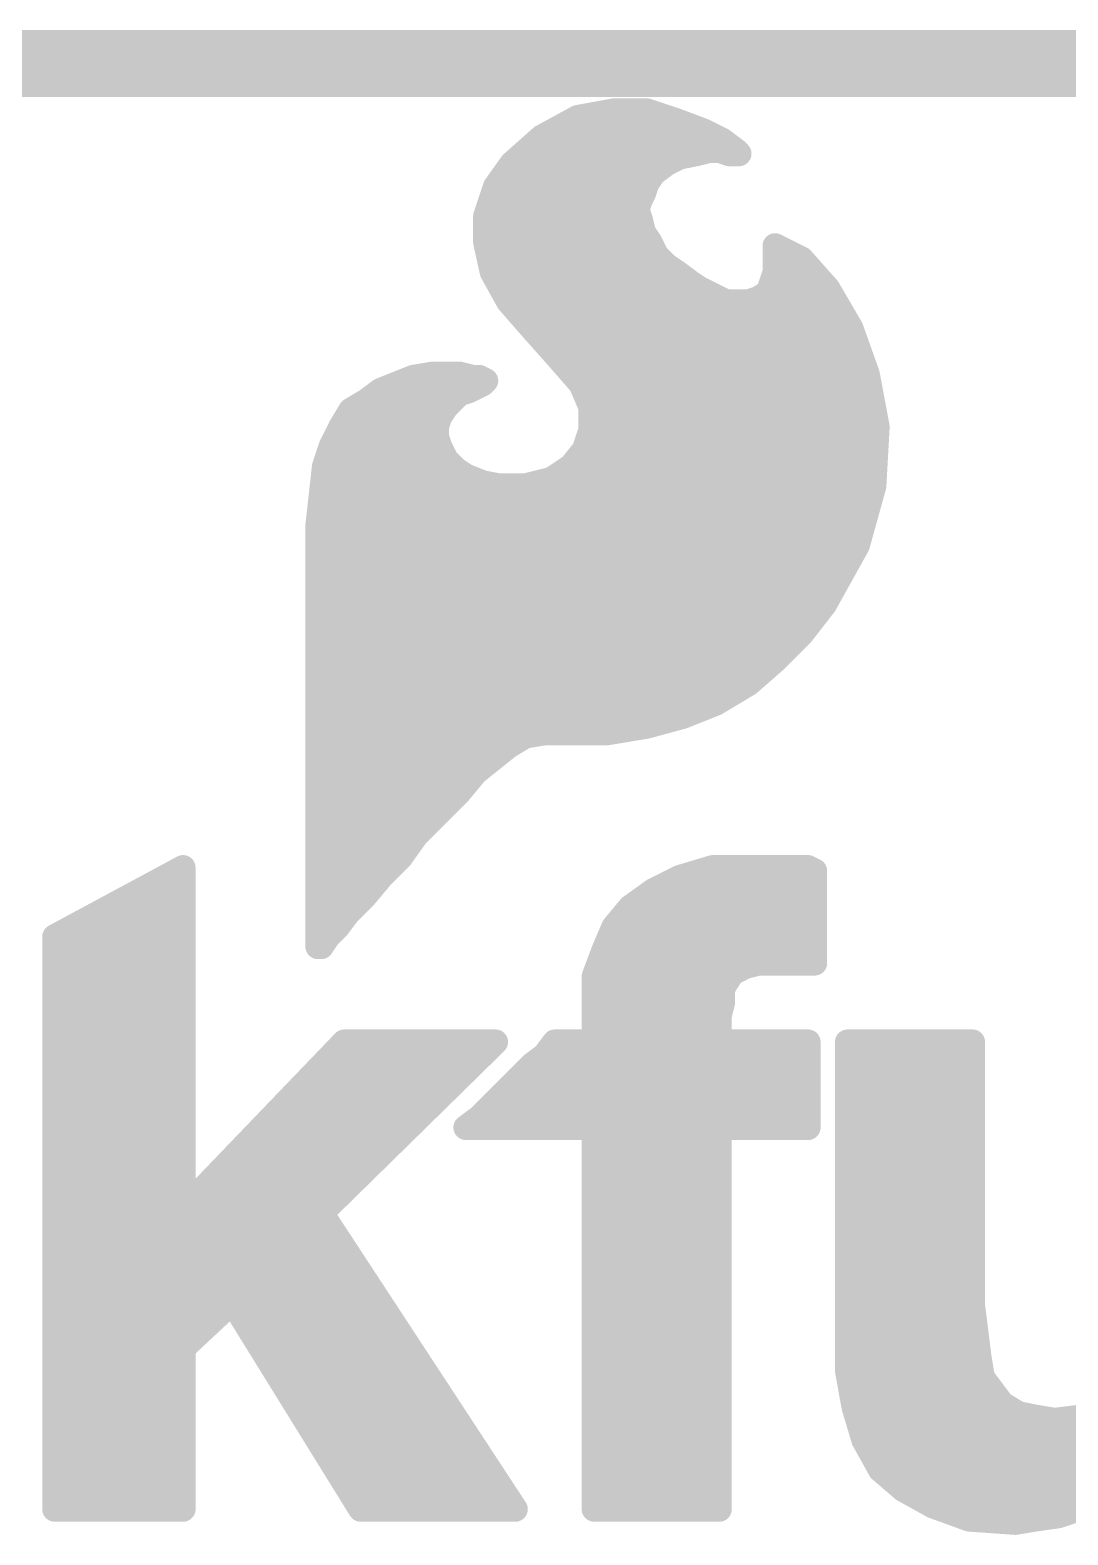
# Model space of a CAD drawing. Extents: x -39 to 68, y -22 to 43.
# Drawn here: x 13.808 to 16.963, y 38.708 to 43.282 of the extents above; entities that cross this region are included whole.
import ezdxf

# ---------------------------------------------------------------- set-up
doc = ezdxf.new("R2010")
doc.units = 0
doc.layers.add('20', color=53, linetype='CONTINUOUS')
doc.layers.add('21', color=41, linetype='CONTINUOUS')

msp = doc.modelspace()

# ---------------------------------------------------------------- linework, layer by layer
at = {"layer": '20', "const_width": 0.2032}
msp.add_lwpolyline([(0, 43.18), (27.94, 43.18)], dxfattribs=at)
at = {"layer": '21', "const_width": 0.0762}
for points in [[(15.4732, 43.016), (15.3632, 42.956)], [(15.5832, 43.036), (15.4732, 43.016)], [(15.6832, 43.036), (15.5832, 43.036)], [(15.7732, 43.006), (15.6832, 43.036)], [(15.8532, 42.976), (15.7732, 43.006)], [(15.3632, 42.956), (15.2732, 42.876)], [(15.4013, 42.9768), (15.8511, 42.9768)], [(15.9132, 42.946), (15.8532, 42.976)], [(15.8332, 42.906), (15.8732, 42.916)], [(15.8732, 42.916), (15.9032, 42.916)], [(15.9032, 42.916), (15.9332, 42.906)], [(15.9532, 42.916), (15.9132, 42.946)], [(15.9632, 42.906), (15.9532, 42.916)], [(15.2732, 42.876), (15.2232, 42.806)], [(15.3009, 42.9006), (15.8062, 42.9006)], [(15.7032, 42.846), (15.7432, 42.876)], [(15.7432, 42.876), (15.7832, 42.896)], [(15.7832, 42.896), (15.8332, 42.906)], [(15.9332, 42.906), (15.9632, 42.906)], [(15.2363, 42.8244), (15.6888, 42.8244)], [(15.6832, 42.816), (15.7032, 42.846)], [(15.2232, 42.806), (15.1932, 42.716)], [(15.6632, 42.766), (15.6732, 42.786)], [(15.6732, 42.786), (15.6832, 42.816)], [(15.2039, 42.7482), (15.6573, 42.7482)], [(15.6532, 42.736), (15.6632, 42.766)], [(15.6632, 42.706), (15.6532, 42.736)], [(15.1932, 42.716), (15.1932, 42.636)], [(15.6732, 42.666), (15.6632, 42.706)], [(15.1932, 42.672), (15.6717, 42.672)], [(15.1932, 42.636), (15.2132, 42.546)], [(15.6932, 42.636), (15.6732, 42.666)], [(15.7132, 42.596), (15.6932, 42.636)], [(15.2021, 42.5958), (15.7134, 42.5958)], [(15.7432, 42.566), (15.7132, 42.596)], [(16.0732, 42.626), (16.0732, 42.546)], [(16.1532, 42.586), (16.0732, 42.626)], [(16.0732, 42.5958), (16.1336, 42.5958)], [(15.2132, 42.546), (15.2632, 42.456)], [(15.7732, 42.546), (15.7432, 42.566)], [(15.8132, 42.516), (15.7732, 42.546)], [(16.0732, 42.546), (16.0632, 42.516)], [(16.2332, 42.496), (16.1532, 42.586)], [(15.2279, 42.5196), (15.8084, 42.5196)], [(15.8432, 42.496), (15.8132, 42.516)], [(16.0632, 42.516), (16.0532, 42.486)], [(16.0644, 42.5196), (16.2122, 42.5196)], [(15.2632, 42.456), (15.3332, 42.376)], [(15.8832, 42.476), (15.8432, 42.496)], [(15.9232, 42.456), (15.8832, 42.476)], [(15.9932, 42.456), (15.9232, 42.456)], [(16.0232, 42.466), (15.9932, 42.456)], [(16.0532, 42.486), (16.0232, 42.466)], [(16.3032, 42.376), (16.2332, 42.496)], [(15.2742, 42.4434), (16.2639, 42.4434)], [(15.3332, 42.376), (15.4132, 42.286)], [(15.341, 42.3672), (16.3063, 42.3672)], [(16.3532, 42.236), (16.3032, 42.376)], [(15.4088, 42.291), (16.3336, 42.291)], [(15.4132, 42.286), (15.4832, 42.206)], [(14.9732, 42.226), (14.9232, 42.206)], [(15.0332, 42.236), (14.9732, 42.226)], [(15.1132, 42.236), (15.0332, 42.236)], [(15.1532, 42.226), (15.1132, 42.236)], [(15.1732, 42.226), (15.1532, 42.226)], [(15.1932, 42.216), (15.1732, 42.226)], [(16.3832, 42.076), (16.3532, 42.236)], [(14.8732, 42.186), (14.8332, 42.156)], [(14.9232, 42.206), (14.8732, 42.186)], [(14.9452, 42.2148), (15.192, 42.2148)], [(15.1132, 42.176), (15.1432, 42.186)], [(15.1432, 42.186), (15.1632, 42.196)], [(15.1632, 42.196), (15.1832, 42.206)], [(15.1832, 42.206), (15.1932, 42.216)], [(15.4755, 42.2148), (16.3572, 42.2148)], [(15.4832, 42.206), (15.5132, 42.136)], [(14.8332, 42.156), (14.7832, 42.126)], [(14.8042, 42.1386), (15.0758, 42.1386)], [(15.0532, 42.106), (15.0732, 42.136)], [(15.0732, 42.136), (15.0932, 42.156)], [(15.0932, 42.156), (15.1132, 42.176)], [(15.5121, 42.1386), (16.3715, 42.1386)], [(15.5132, 42.136), (15.5132, 42.066)], [(14.7832, 42.126), (14.7532, 42.076)], [(15.0432, 42.076), (15.0532, 42.106)], [(14.7532, 42.076), (14.7232, 42.016)], [(14.7464, 42.0624), (15.0432, 42.0624)], [(15.0432, 42.046), (15.0432, 42.076)], [(15.0532, 42.016), (15.0432, 42.046)], [(15.5132, 42.066), (15.4932, 42.006)], [(15.512, 42.0624), (16.3824, 42.0624)], [(16.3732, 41.896), (16.3832, 42.076)], [(14.7232, 42.016), (14.7032, 41.956)], [(15.0732, 41.976), (15.0532, 42.016)], [(15.4932, 42.006), (15.4532, 41.956)], [(14.7032, 41.956), (14.6932, 41.866)], [(14.7133, 41.9862), (15.0681, 41.9862)], [(15.1032, 41.946), (15.0732, 41.976)], [(15.4532, 41.956), (15.3932, 41.916)], [(15.4774, 41.9862), (16.3782, 41.9862)], [(14.6981, 41.91), (15.1732, 41.91)], [(15.1332, 41.926), (15.1032, 41.946)], [(15.1832, 41.906), (15.1332, 41.926)], [(15.2332, 41.896), (15.1832, 41.906)], [(15.3932, 41.916), (15.3132, 41.896)], [(15.3692, 41.91), (16.374, 41.91)], [(14.6932, 41.866), (14.6832, 41.776)], [(15.3132, 41.896), (15.2332, 41.896)], [(16.3232, 41.716), (16.3732, 41.896)], [(14.6896, 41.8338), (16.3559, 41.8338)], [(14.6832, 41.776), (14.6832, 40.496)], [(14.6832, 41.7576), (16.3348, 41.7576)], [(14.6832, 41.6814), (16.304, 41.6814)], [(16.2232, 41.536), (16.3232, 41.716)], [(14.6832, 41.6052), (16.2616, 41.6052)], [(14.6832, 41.529), (16.2178, 41.529)], [(16.1532, 41.446), (16.2232, 41.536)], [(14.6832, 41.4528), (16.1585, 41.4528)], [(16.0732, 41.366), (16.1532, 41.446)], [(14.6832, 41.3766), (16.0838, 41.3766)], [(15.9932, 41.296), (16.0732, 41.366)], [(14.6832, 41.3004), (15.9982, 41.3004)], [(15.8932, 41.236), (15.9932, 41.296)], [(14.6832, 41.2242), (15.8637, 41.2242)], [(15.7932, 41.196), (15.8932, 41.236)], [(15.6832, 41.166), (15.7932, 41.196)], [(14.6832, 41.148), (15.5752, 41.148)], [(15.2632, 41.106), (15.3132, 41.136)], [(15.3132, 41.136), (15.3732, 41.146)], [(15.3732, 41.146), (15.5632, 41.146)], [(15.5632, 41.146), (15.6832, 41.166)], [(15.2132, 41.066), (15.2632, 41.106)], [(14.6832, 41.0718), (15.2205, 41.0718)], [(15.1632, 41.026), (15.2132, 41.066)], [(14.6832, 40.9956), (15.1379, 40.9956)], [(15.1132, 40.966), (15.1632, 41.026)], [(15.0532, 40.906), (15.1132, 40.966)], [(14.6832, 40.9194), (15.0666, 40.9194)], [(14.9832, 40.836), (15.0532, 40.906)], [(14.6832, 40.8432), (14.9904, 40.8432)], [(14.9332, 40.766), (14.9832, 40.836)], [(14.6832, 40.767), (14.9339, 40.767)], [(14.8732, 40.706), (14.9332, 40.766)], [(13.8832, 40.526), (14.2732, 40.736)], [(14.2732, 40.736), (14.2732, 39.696)], [(15.7832, 40.706), (15.8832, 40.736)], [(15.8832, 40.736), (16.1732, 40.736)], [(16.1732, 40.736), (16.1932, 40.726)], [(16.1932, 40.726), (16.1932, 40.446)], [(14.1893, 40.6908), (14.2732, 40.6908)], [(14.6832, 40.6908), (14.8605, 40.6908)], [(14.8232, 40.646), (14.8732, 40.706)], [(15.7032, 40.666), (15.7832, 40.706)], [(15.7528, 40.6908), (16.1932, 40.6908)], [(14.7732, 40.596), (14.8232, 40.646)], [(15.6332, 40.616), (15.7032, 40.666)], [(14.0477, 40.6146), (14.2732, 40.6146)], [(14.6832, 40.6146), (14.7918, 40.6146)], [(14.7432, 40.556), (14.7732, 40.596)], [(15.5832, 40.556), (15.6332, 40.616)], [(15.632, 40.6146), (16.1932, 40.6146)], [(13.9062, 40.5384), (14.2732, 40.5384)], [(14.6832, 40.5384), (14.7256, 40.5384)], [(14.7132, 40.526), (14.7432, 40.556)], [(15.5532, 40.486), (15.5832, 40.556)], [(15.5757, 40.5384), (16.1932, 40.5384)], [(13.8832, 38.786), (13.8832, 40.526)], [(14.6832, 40.496), (14.6932, 40.496)], [(14.6932, 40.496), (14.7132, 40.526)], [(15.5232, 40.406), (15.5532, 40.486)], [(13.8832, 40.4622), (14.2732, 40.4622)], [(15.5443, 40.4622), (16.1932, 40.4622)], [(16.0232, 40.446), (15.9832, 40.436)], [(16.1932, 40.446), (16.0232, 40.446)], [(15.5232, 40.206), (15.5232, 40.406)], [(15.9432, 40.416), (15.9232, 40.386)], [(15.9632, 40.426), (15.9432, 40.416)], [(15.9832, 40.436), (15.9632, 40.426)], [(13.8832, 40.386), (14.2732, 40.386)], [(15.5232, 40.386), (15.9232, 40.386)], [(15.9232, 40.386), (15.9132, 40.366)], [(15.9132, 40.366), (15.9132, 40.326)], [(13.8832, 40.3098), (14.2732, 40.3098)], [(15.5232, 40.3098), (15.9092, 40.3098)], [(15.9132, 40.326), (15.9032, 40.286)], [(15.9032, 40.286), (15.9032, 40.206)], [(13.8832, 40.2336), (14.2732, 40.2336)], [(15.5232, 40.2336), (15.9032, 40.2336)], [(14.2732, 39.696), (14.7632, 40.206)], [(15.2232, 40.206), (14.6932, 39.686)], [(14.7632, 40.206), (15.2232, 40.206)], [(15.3332, 40.136), (15.3732, 40.166)], [(15.3732, 40.166), (15.4032, 40.206)], [(15.4032, 40.206), (15.5232, 40.206)], [(15.9032, 40.206), (16.1732, 40.206)], [(16.1732, 40.206), (16.1732, 39.946)], [(16.2932, 39.206), (16.2932, 40.206)], [(16.2932, 40.206), (16.6732, 40.206)], [(16.6732, 40.206), (16.6732, 39.406)], [(13.8832, 40.1574), (14.2732, 40.1574)], [(14.7165, 40.1574), (15.1737, 40.1574)], [(15.3032, 40.106), (15.3332, 40.136)], [(15.3617, 40.1574), (16.1732, 40.1574)], [(16.2932, 40.1574), (16.6732, 40.1574)], [(13.8832, 40.0812), (14.2732, 40.0812)], [(14.6433, 40.0812), (15.096, 40.0812)], [(15.2332, 40.036), (15.2732, 40.076)], [(15.2732, 40.076), (15.3032, 40.106)], [(15.2784, 40.0812), (16.1732, 40.0812)], [(16.2932, 40.0812), (16.6732, 40.0812)], [(15.2032, 40.006), (15.2332, 40.036)], [(13.8832, 40.005), (14.2732, 40.005)], [(14.5701, 40.005), (15.0183, 40.005)], [(15.1732, 39.976), (15.2032, 40.006)], [(15.2022, 40.005), (16.1732, 40.005)], [(16.2932, 40.005), (16.6732, 40.005)], [(15.1332, 39.946), (15.1732, 39.976)], [(15.5232, 39.946), (15.1332, 39.946)], [(15.5232, 39.796), (15.5232, 39.946)], [(16.1732, 39.946), (15.9032, 39.946)], [(15.9032, 39.946), (15.9032, 38.786)], [(13.8832, 39.9288), (14.2732, 39.9288)], [(14.4969, 39.9288), (14.9407, 39.9288)], [(15.5232, 39.9288), (15.9032, 39.9288)], [(16.2932, 39.9288), (16.6732, 39.9288)], [(13.8832, 39.8526), (14.2732, 39.8526)], [(14.4237, 39.8526), (14.863, 39.8526)], [(15.5232, 39.8526), (15.9032, 39.8526)], [(16.2932, 39.8526), (16.6732, 39.8526)], [(13.8832, 39.7764), (14.2732, 39.7764)], [(14.3504, 39.7764), (14.7853, 39.7764)], [(15.5232, 38.786), (15.5232, 39.796)], [(15.5232, 39.7764), (15.9032, 39.7764)], [(16.2932, 39.7764), (16.6732, 39.7764)], [(13.8832, 39.7002), (14.2732, 39.7002)], [(14.2772, 39.7002), (14.7077, 39.7002)], [(14.6932, 39.686), (15.2832, 38.786)], [(15.5232, 39.7002), (15.9032, 39.7002)], [(16.2932, 39.7002), (16.6732, 39.7002)], [(13.8832, 39.624), (14.7338, 39.624)], [(15.5232, 39.624), (15.9032, 39.624)], [(16.2932, 39.624), (16.6732, 39.624)], [(13.8832, 39.5478), (14.7838, 39.5478)], [(15.5232, 39.5478), (15.9032, 39.5478)], [(16.2932, 39.5478), (16.6732, 39.5478)], [(13.8832, 39.4716), (14.8338, 39.4716)], [(15.5232, 39.4716), (15.9032, 39.4716)], [(16.2932, 39.4716), (16.6732, 39.4716)], [(13.8832, 39.3954), (14.4011, 39.3954)], [(14.4232, 39.416), (14.2732, 39.276)], [(14.8132, 38.786), (14.4232, 39.416)], [(14.436, 39.3954), (14.8837, 39.3954)], [(15.5232, 39.3954), (15.9032, 39.3954)], [(16.2932, 39.3954), (16.6745, 39.3954)], [(16.6732, 39.406), (16.6832, 39.326)], [(13.8832, 39.3192), (14.3195, 39.3192)], [(14.4831, 39.3192), (14.9337, 39.3192)], [(15.5232, 39.3192), (15.9032, 39.3192)], [(16.2932, 39.3192), (16.684, 39.3192)], [(16.6832, 39.326), (16.6932, 39.246)], [(14.2732, 39.276), (14.2732, 38.786)], [(13.8832, 39.243), (14.2732, 39.243)], [(14.5303, 39.243), (14.9836, 39.243)], [(15.5232, 39.243), (15.9032, 39.243)], [(16.2932, 39.243), (16.6937, 39.243)], [(16.3132, 39.096), (16.2932, 39.206)], [(16.6932, 39.246), (16.7032, 39.186)], [(13.8832, 39.1668), (14.2732, 39.1668)], [(14.5775, 39.1668), (15.0336, 39.1668)], [(15.5232, 39.1668), (15.9032, 39.1668)], [(16.3003, 39.1668), (16.7176, 39.1668)], [(16.7032, 39.186), (16.7332, 39.146)], [(16.7332, 39.146), (16.7632, 39.106)], [(13.8832, 39.0906), (14.2732, 39.0906)], [(14.6246, 39.0906), (15.0835, 39.0906)], [(15.5232, 39.0906), (15.9032, 39.0906)], [(16.3432, 38.996), (16.3132, 39.096)], [(16.3148, 39.0906), (16.7889, 39.0906)], [(16.7632, 39.106), (16.8132, 39.076)], [(16.8132, 39.076), (16.8632, 39.066)], [(16.8632, 39.066), (16.9232, 39.056)], [(16.9232, 39.056), (17.0032, 39.066)], [(13.8832, 39.0144), (14.2732, 39.0144)], [(14.6718, 39.0144), (15.1335, 39.0144)], [(15.5232, 39.0144), (15.9032, 39.0144)], [(16.3377, 39.0144), (17.6132, 39.0144)], [(16.3932, 38.906), (16.3432, 38.996)], [(13.8832, 38.9382), (14.2732, 38.9382)], [(14.719, 38.9382), (15.1834, 38.9382)], [(15.5232, 38.9382), (15.9032, 38.9382)], [(16.3753, 38.9382), (17.2013, 38.9382)], [(16.4632, 38.846), (16.3932, 38.906)], [(13.8832, 38.862), (14.2732, 38.862)], [(14.7662, 38.862), (15.2334, 38.862)], [(15.5232, 38.862), (15.9032, 38.862)], [(16.4445, 38.862), (17.1357, 38.862)], [(16.5532, 38.796), (16.4632, 38.846)], [(16.6632, 38.756), (16.5532, 38.796)], [(17.0432, 38.806), (16.9932, 38.786)], [(14.2732, 38.786), (13.8832, 38.786)], [(15.2832, 38.786), (14.8132, 38.786)], [(15.9032, 38.786), (15.5232, 38.786)], [(16.5813, 38.7858), (16.9926, 38.7858)], [(16.8032, 38.746), (16.6632, 38.756)], [(16.8632, 38.756), (16.8032, 38.746)], [(16.9332, 38.766), (16.8632, 38.756)], [(16.9932, 38.786), (16.9332, 38.766)]]:
    msp.add_lwpolyline(points, dxfattribs=at)
at = {"layer": '21', "const_width": 0.0381}
for points in [[(15.4698, 43.0347, 1), (15.4766, 42.9973)], [(15.4823, 42.9993, 1), (15.4641, 43.0327)], [(15.5832, 43.0551, 1), (15.5832, 43.017)], [(15.5866, 43.0173, 1), (15.5798, 43.0547)], [(15.6892, 43.0541, 1), (15.6772, 43.0179)], [(15.6832, 43.017, 1), (15.6832, 43.0551)], [(15.7799, 43.0238, 1), (15.7665, 42.9882)], [(15.7672, 42.9879, 1), (15.7792, 43.0241)], [(15.3759, 42.9418, 1), (15.3505, 42.9702)], [(15.4013, 42.9959, 1), (15.4013, 42.9578)], [(15.8617, 42.993, 1), (15.8447, 42.959)], [(15.8465, 42.9582, 1), (15.8599, 42.9938)], [(15.8511, 42.9578, 1), (15.8511, 42.9959)], [(15.3541, 42.9727, 1), (15.3723, 42.9393)], [(15.8732, 42.9351, 1), (15.8732, 42.897)], [(15.8778, 42.8975, 1), (15.8686, 42.9345)], [(15.9092, 42.9341, 1), (15.8972, 42.8979)], [(15.9246, 42.9612, 1), (15.9018, 42.9308)], [(15.9032, 42.897, 1), (15.9032, 42.9351)], [(15.9047, 42.929, 1), (15.9217, 42.963)], [(15.9667, 42.9295, 1), (15.9397, 42.9025)], [(15.9418, 42.9008, 1), (15.9646, 42.9312)], [(15.2605, 42.8902, 1), (15.2859, 42.8618)], [(15.2887, 42.8649, 1), (15.2577, 42.8871)], [(15.3009, 42.9197, 1), (15.3009, 42.8816)], [(15.7347, 42.893, 1), (15.7517, 42.859)], [(15.7546, 42.8608, 1), (15.7318, 42.8912)], [(15.7795, 42.9147, 1), (15.7869, 42.8773)], [(15.7917, 42.879, 1), (15.7747, 42.913)], [(15.8062, 42.8816, 1), (15.8062, 42.9197)], [(15.8286, 42.9245, 1), (15.8378, 42.8875)], [(15.8369, 42.8873, 1), (15.8295, 42.9247)], [(15.9332, 42.925, 1), (15.9332, 42.8869)], [(15.9272, 42.8879, 1), (15.9392, 42.9241)], [(15.9497, 42.8925, 1), (15.9767, 42.9195)], [(15.9632, 42.8869, 1), (15.9632, 42.925)], [(15.2363, 42.8435, 1), (15.2363, 42.8054)], [(15.6918, 42.8612, 1), (15.7146, 42.8308)], [(15.7191, 42.8354, 1), (15.6873, 42.8566)], [(15.6888, 42.8054, 1), (15.6888, 42.8435)], [(15.2077, 42.8171, 1), (15.2387, 42.7949)], [(15.2413, 42.8, 1), (15.2051, 42.812)], [(15.6551, 42.792, 1), (15.6913, 42.78)], [(15.6902, 42.7775, 1), (15.6562, 42.7945)], [(15.6673, 42.8266, 1), (15.6991, 42.8054)], [(15.7013, 42.81, 1), (15.6651, 42.822)], [(15.2039, 42.7673, 1), (15.2039, 42.7292)], [(15.6713, 42.742, 1), (15.6351, 42.73)], [(15.6462, 42.7745, 1), (15.6802, 42.7575)], [(15.6813, 42.76, 1), (15.6451, 42.772)], [(15.6573, 42.7292, 1), (15.6573, 42.7673)], [(15.1751, 42.722, 1), (15.2113, 42.71)], [(15.2123, 42.716, 1), (15.1742, 42.716)], [(15.6351, 42.742, 1), (15.6713, 42.73)], [(15.6817, 42.7106, 1), (15.6447, 42.7014)], [(15.6451, 42.7, 1), (15.6813, 42.712)], [(15.1932, 42.6911, 1), (15.1932, 42.653)], [(15.2118, 42.6401, 1), (15.1746, 42.6319)], [(15.6891, 42.6766, 1), (15.6573, 42.6554)], [(15.6547, 42.6614, 1), (15.6917, 42.6706)], [(15.6717, 42.653, 1), (15.6717, 42.6911)], [(15.7102, 42.6445, 1), (15.6762, 42.6275)], [(15.1742, 42.636, 1), (15.2123, 42.636)], [(15.2021, 42.6149, 1), (15.2021, 42.5768)], [(15.6773, 42.6254, 1), (15.7091, 42.6466)], [(15.7267, 42.6095, 1), (15.6997, 42.5825)], [(15.7134, 42.5768, 1), (15.7134, 42.6149)], [(16.0922, 42.626, 1), (16.0541, 42.626)], [(16.0817, 42.643, 1), (16.0647, 42.609)], [(16.0732, 42.6149, 1), (16.0732, 42.5768)], [(16.1336, 42.5768, 1), (16.1336, 42.6149)], [(15.2299, 42.5553, 1), (15.1965, 42.5367)], [(15.6962, 42.5875, 1), (15.7302, 42.6045)], [(15.7538, 42.5819, 1), (15.7326, 42.5501)], [(15.7297, 42.5525, 1), (15.7567, 42.5795)], [(15.7846, 42.5612, 1), (15.7618, 42.5308)], [(16.0913, 42.54, 1), (16.0551, 42.552)], [(16.1674, 42.5987, 1), (16.139, 42.5733)], [(16.1447, 42.569, 1), (16.1617, 42.603)], [(15.1946, 42.5419, 1), (15.2318, 42.5501)], [(15.2279, 42.5387, 1), (15.2279, 42.5006)], [(15.7626, 42.5301, 1), (15.7838, 42.5619)], [(15.8238, 42.5319, 1), (15.8026, 42.5001)], [(15.8018, 42.5008, 1), (15.8246, 42.5312)], [(15.8084, 42.5006, 1), (15.8084, 42.5387)], [(16.0451, 42.522, 1), (16.0813, 42.51)], [(16.0813, 42.51, 1), (16.0451, 42.522)], [(16.0644, 42.5387, 1), (16.0644, 42.5006)], [(16.0541, 42.546, 1), (16.0922, 42.546)], [(16.2122, 42.5006, 1), (16.2122, 42.5387)], [(15.2775, 42.4685, 1), (15.2489, 42.4435)], [(15.8517, 42.513, 1), (15.8347, 42.479)], [(15.8326, 42.4801, 1), (15.8538, 42.5119)], [(15.8917, 42.493, 1), (15.8747, 42.459)], [(15.8747, 42.459, 1), (15.8917, 42.493)], [(15.9232, 42.4751, 1), (15.9232, 42.437)], [(15.9147, 42.439, 1), (15.9317, 42.473)], [(15.9872, 42.4741, 1), (15.9992, 42.4379)], [(15.9932, 42.437, 1), (15.9932, 42.4751)], [(16.0126, 42.4819, 1), (16.0338, 42.4501)], [(16.0292, 42.4479, 1), (16.0172, 42.4841)], [(16.0351, 42.492, 1), (16.0713, 42.48)], [(16.0638, 42.4701, 1), (16.0426, 42.5019)], [(16.2497, 42.5056, 1), (16.2167, 42.4864)], [(16.219, 42.4833, 1), (16.2474, 42.5087)], [(15.2465, 42.4467, 1), (15.2799, 42.4653)], [(15.2742, 42.4625, 1), (15.2742, 42.4244)], [(16.2639, 42.4244, 1), (16.2639, 42.4625)], [(15.3474, 42.3887, 1), (15.319, 42.3633)], [(15.3189, 42.3635, 1), (15.3475, 42.3885)], [(15.341, 42.3863, 1), (15.341, 42.3482)], [(16.3211, 42.3824, 1), (16.2853, 42.3696)], [(16.2867, 42.3664, 1), (16.3197, 42.3856)], [(16.3063, 42.3482, 1), (16.3063, 42.3863)], [(15.4088, 42.3101, 1), (15.4088, 42.272)], [(15.4275, 42.2985, 1), (15.3989, 42.2735)], [(15.399, 42.2733, 1), (15.4274, 42.2987)], [(16.3336, 42.272, 1), (16.3336, 42.3101)], [(14.9701, 42.2448, 1), (14.9763, 42.2072)], [(14.9803, 42.2083, 1), (14.9661, 42.2437)], [(15.0332, 42.2551, 1), (15.0332, 42.217)], [(15.0363, 42.2172, 1), (15.0301, 42.2548)], [(15.1178, 42.2545, 1), (15.1086, 42.2175)], [(15.1132, 42.217, 1), (15.1132, 42.2551)], [(15.1532, 42.245, 1), (15.1532, 42.2069)], [(15.1486, 42.2075, 1), (15.1578, 42.2445)], [(15.1817, 42.243, 1), (15.1647, 42.209)], [(15.1732, 42.2069, 1), (15.1732, 42.245)], [(16.3719, 42.2395, 1), (16.3345, 42.2325)], [(16.3353, 42.2296, 1), (16.3711, 42.2424)], [(14.8661, 42.2037, 1), (14.8803, 42.1683)], [(14.8846, 42.1708, 1), (14.8618, 42.2012)], [(14.9161, 42.2237, 1), (14.9303, 42.1883)], [(14.9303, 42.1883, 1), (14.9161, 42.2237)], [(14.9452, 42.2339, 1), (14.9452, 42.1958)], [(15.1347, 42.203, 1), (15.1517, 42.169)], [(15.1492, 42.1679, 1), (15.1372, 42.2041)], [(15.1547, 42.213, 1), (15.1717, 42.179)], [(15.1717, 42.179, 1), (15.1547, 42.213)], [(15.1697, 42.2195, 1), (15.1967, 42.1925)], [(15.1917, 42.189, 1), (15.1747, 42.223)], [(15.2067, 42.2025, 1), (15.1797, 42.2295)], [(15.1847, 42.199, 1), (15.2017, 42.233)], [(15.192, 42.1958, 1), (15.192, 42.2339)], [(15.4755, 42.2339, 1), (15.4755, 42.1958)], [(15.5007, 42.2135, 1), (15.4657, 42.1985)], [(15.4689, 42.1935, 1), (15.4975, 42.2185)], [(16.3572, 42.1958, 1), (16.3572, 42.2339)], [(14.8042, 42.1577, 1), (14.8042, 42.1196)], [(14.8218, 42.1712, 1), (14.8446, 42.1408)], [(14.843, 42.1397, 1), (14.8234, 42.1723)], [(15.0891, 42.1254, 1), (15.0573, 42.1466)], [(15.0797, 42.1695, 1), (15.1067, 42.1425)], [(15.0758, 42.1196, 1), (15.0758, 42.1577)], [(15.1067, 42.1425, 1), (15.0797, 42.1695)], [(15.1072, 42.1941, 1), (15.1192, 42.1579)], [(15.1267, 42.1625, 1), (15.0997, 42.1895)], [(15.5121, 42.1577, 1), (15.5121, 42.1196)], [(15.5323, 42.136, 1), (15.4942, 42.136)], [(16.3715, 42.1196, 1), (16.3715, 42.1577)], [(14.7734, 42.1423, 1), (14.793, 42.1097)], [(14.7995, 42.1162, 1), (14.7669, 42.1358)], [(15.0373, 42.1166, 1), (15.0691, 42.0954)], [(15.0713, 42.1, 1), (15.0351, 42.112)], [(15.0597, 42.1495, 1), (15.0867, 42.1225)], [(15.4957, 42.1285, 1), (15.5307, 42.1435)], [(14.7464, 42.0815, 1), (14.7464, 42.0434)], [(14.7369, 42.0858, 1), (14.7695, 42.0662)], [(14.7702, 42.0675, 1), (14.7362, 42.0845)], [(15.0251, 42.082, 1), (15.0613, 42.07)], [(15.0613, 42.052, 1), (15.0251, 42.04)], [(15.0623, 42.076, 1), (15.0242, 42.076)], [(15.0432, 42.0434, 1), (15.0432, 42.0815)], [(15.512, 42.0815, 1), (15.512, 42.0434)], [(15.4942, 42.066, 1), (15.5323, 42.066)], [(15.5313, 42.06, 1), (15.4951, 42.072)], [(16.4022, 42.0749, 1), (16.3642, 42.0771)], [(16.3645, 42.0725, 1), (16.4019, 42.0795)], [(16.3824, 42.0434, 1), (16.3824, 42.0815)], [(14.7062, 42.0245, 1), (14.7402, 42.0075)], [(14.7413, 42.01, 1), (14.7051, 42.022)], [(15.0242, 42.046, 1), (15.0623, 42.046)], [(15.0702, 42.0245, 1), (15.0362, 42.0075)], [(15.0351, 42.01, 1), (15.0713, 42.022)], [(15.5081, 41.9941, 1), (15.4783, 42.0179)], [(14.7221, 41.9539, 1), (14.6843, 41.9581)], [(14.7133, 42.0053, 1), (14.7133, 41.9672)], [(15.0867, 41.9895, 1), (15.0597, 41.9625)], [(15.0562, 41.9675, 1), (15.0902, 41.9845)], [(15.0681, 41.9672, 1), (15.0681, 42.0053)], [(15.4383, 41.9679, 1), (15.4681, 41.9441)], [(15.4638, 41.9401, 1), (15.4426, 41.9719)], [(15.4774, 42.0053, 1), (15.4774, 41.9672)], [(15.4751, 42.012, 1), (15.5113, 42)], [(16.3782, 41.9672, 1), (16.3782, 42.0053)], [(14.6981, 41.9291, 1), (14.6981, 41.891)], [(14.6851, 41.962, 1), (14.7213, 41.95)], [(15.1138, 41.9619, 1), (15.0926, 41.9301)], [(15.0897, 41.9325, 1), (15.1167, 41.9595)], [(15.1403, 41.9437, 1), (15.1261, 41.9083)], [(15.1226, 41.9101, 1), (15.1438, 41.9419)], [(15.1869, 41.9247, 1), (15.1795, 41.8873)], [(15.1732, 41.891, 1), (15.1732, 41.9291)], [(15.1761, 41.8883, 1), (15.1903, 41.9237)], [(15.3692, 41.9291, 1), (15.3692, 41.891)], [(15.3826, 41.9319, 1), (15.4038, 41.9001)], [(15.3978, 41.8975, 1), (15.3886, 41.9345)], [(16.374, 41.891, 1), (16.374, 41.9291)], [(14.7121, 41.8639, 1), (14.6743, 41.8681)], [(15.2332, 41.9151, 1), (15.2332, 41.877)], [(15.2295, 41.8773, 1), (15.2369, 41.9147)], [(15.3086, 41.9145, 1), (15.3178, 41.8775)], [(15.3132, 41.877, 1), (15.3132, 41.9151)], [(16.3542, 41.8971, 1), (16.3922, 41.8949)], [(16.3916, 41.8909, 1), (16.3548, 41.9011)], [(14.6896, 41.8529, 1), (14.6896, 41.8148)], [(14.6743, 41.8681, 1), (14.7121, 41.8639)], [(16.3559, 41.8148, 1), (16.3559, 41.8529)], [(14.7023, 41.776, 1), (14.6642, 41.776)], [(14.6643, 41.7781, 1), (14.7021, 41.7739)], [(14.6832, 41.7767, 1), (14.6832, 41.7386)], [(16.3348, 41.7386, 1), (16.3348, 41.7767)], [(14.6832, 41.7005, 1), (14.6832, 41.6624)], [(16.304, 41.6624, 1), (16.304, 41.7005)], [(16.3048, 41.7211, 1), (16.3416, 41.7109)], [(16.3399, 41.7067, 1), (16.3065, 41.7253)], [(14.6832, 41.6243, 1), (14.6832, 41.5862)], [(16.2616, 41.5862, 1), (16.2616, 41.6243)], [(14.6832, 41.5481, 1), (14.6832, 41.51)], [(16.2065, 41.5453, 1), (16.2399, 41.5267)], [(16.2382, 41.5243, 1), (16.2082, 41.5477)], [(16.2178, 41.51, 1), (16.2178, 41.5481)], [(14.6832, 41.4719, 1), (14.6832, 41.4338)], [(16.1667, 41.4325, 1), (16.1397, 41.4595)], [(16.1585, 41.4338, 1), (16.1585, 41.4719)], [(16.1382, 41.4577, 1), (16.1682, 41.4343)], [(14.6832, 41.3957, 1), (14.6832, 41.3576)], [(16.0597, 41.3795, 1), (16.0867, 41.3525)], [(16.0857, 41.3517, 1), (16.0607, 41.3803)], [(16.0838, 41.3576, 1), (16.0838, 41.3957)], [(14.6832, 41.3195, 1), (14.6832, 41.2814)], [(15.9807, 41.3103, 1), (16.0057, 41.2817)], [(16.003, 41.2797, 1), (15.9834, 41.3123)], [(15.9982, 41.2814, 1), (15.9982, 41.3195)], [(14.6832, 41.2433, 1), (14.6832, 41.2052)], [(15.8637, 41.2052, 1), (15.8637, 41.2433)], [(15.8834, 41.2523, 1), (15.903, 41.2197)], [(15.9003, 41.2183, 1), (15.8861, 41.2537)], [(15.7861, 41.2137, 1), (15.8003, 41.1783)], [(15.7982, 41.1776, 1), (15.7882, 41.2144)], [(14.6832, 41.1671, 1), (14.6832, 41.129)], [(15.3101, 41.1548, 1), (15.3163, 41.1172)], [(15.323, 41.1197, 1), (15.3034, 41.1523)], [(15.3732, 41.1651, 1), (15.3732, 41.127)], [(15.3763, 41.1272, 1), (15.3701, 41.1648)], [(15.5601, 41.1648, 1), (15.5663, 41.1272)], [(15.5632, 41.127, 1), (15.5632, 41.1651)], [(15.5752, 41.129, 1), (15.5752, 41.1671)], [(15.6782, 41.1844, 1), (15.6882, 41.1476)], [(15.6863, 41.1472, 1), (15.6801, 41.1848)], [(15.2534, 41.1223, 1), (15.273, 41.0897)], [(15.2751, 41.0911, 1), (15.2513, 41.1209)], [(14.6832, 41.0909, 1), (14.6832, 41.0528)], [(15.2013, 41.0809, 1), (15.2251, 41.0511)], [(15.2251, 41.0511, 1), (15.2013, 41.0809)], [(15.2205, 41.0528, 1), (15.2205, 41.0909)], [(14.6832, 41.0147, 1), (14.6832, 40.9766)], [(15.1379, 40.9766, 1), (15.1379, 41.0147)], [(15.1513, 41.0409, 1), (15.1751, 41.0111)], [(15.1778, 41.0138, 1), (15.1486, 41.0382)], [(15.0986, 40.9782, 1), (15.1278, 40.9538)], [(15.1267, 40.9525, 1), (15.0997, 40.9795)], [(14.6832, 40.9385, 1), (14.6832, 40.9004)], [(15.0397, 40.9195, 1), (15.0667, 40.8925)], [(15.0667, 40.8925, 1), (15.0397, 40.9195)], [(15.0666, 40.9004, 1), (15.0666, 40.9385)], [(14.6832, 40.8623, 1), (14.6832, 40.8242)], [(14.9697, 40.8495, 1), (14.9967, 40.8225)], [(14.9987, 40.8249, 1), (14.9677, 40.8471)], [(14.9904, 40.8242, 1), (14.9904, 40.8623)], [(14.6832, 40.7861, 1), (14.6832, 40.748)], [(14.9467, 40.7525, 1), (14.9197, 40.7795)], [(14.9339, 40.748, 1), (14.9339, 40.7861)], [(14.2923, 40.736, 1), (14.2542, 40.736)], [(14.2822, 40.7192, 1), (14.2642, 40.7528)], [(14.9177, 40.7771, 1), (14.9487, 40.7549)], [(15.8832, 40.7551, 1), (15.8832, 40.717)], [(15.8887, 40.7178, 1), (15.8777, 40.7542)], [(16.1817, 40.753, 1), (16.1647, 40.719)], [(16.1732, 40.717, 1), (16.1732, 40.7551)], [(16.2123, 40.726, 1), (16.1742, 40.726)], [(16.1847, 40.709, 1), (16.2017, 40.743)], [(14.1893, 40.7099, 1), (14.1893, 40.6718)], [(14.2732, 40.6718, 1), (14.2732, 40.7099)], [(14.6832, 40.7099, 1), (14.6832, 40.6718)], [(14.8597, 40.7195, 1), (14.8867, 40.6925)], [(14.8878, 40.6938, 1), (14.8586, 40.7182)], [(14.8605, 40.6718, 1), (14.8605, 40.7099)], [(15.7528, 40.7099, 1), (15.7528, 40.6718)], [(15.7777, 40.7242, 1), (15.7887, 40.6878)], [(15.7917, 40.689, 1), (15.7747, 40.723)], [(16.1932, 40.6718, 1), (16.1932, 40.7099)], [(14.8086, 40.6582, 1), (14.8378, 40.6338)], [(14.8367, 40.6325, 1), (14.8097, 40.6595)], [(15.6947, 40.683, 1), (15.7117, 40.649)], [(15.7143, 40.6505, 1), (15.6921, 40.6815)], [(14.0477, 40.6337, 1), (14.0477, 40.5956)], [(14.2732, 40.5956, 1), (14.2732, 40.6337)], [(14.6832, 40.6337, 1), (14.6832, 40.5956)], [(14.7597, 40.6095, 1), (14.7867, 40.5825)], [(14.7884, 40.5846, 1), (14.758, 40.6074)], [(14.7918, 40.5956, 1), (14.7918, 40.6337)], [(15.632, 40.6337, 1), (15.632, 40.5956)], [(15.6221, 40.6315, 1), (15.6443, 40.6005)], [(15.6478, 40.6038, 1), (15.6186, 40.6282)], [(16.1932, 40.5956, 1), (16.1932, 40.6337)], [(13.9062, 40.5575, 1), (13.9062, 40.5194)], [(14.2732, 40.5194, 1), (14.2732, 40.5575)], [(14.6832, 40.5575, 1), (14.6832, 40.5194)], [(14.728, 40.5674, 1), (14.7584, 40.5446)], [(14.7256, 40.5194, 1), (14.7256, 40.5575)], [(14.7567, 40.5425, 1), (14.7297, 40.5695)], [(15.5757, 40.5575, 1), (15.5757, 40.5194)], [(15.5686, 40.5682, 1), (15.5978, 40.5438)], [(15.6007, 40.5485, 1), (15.5657, 40.5635)], [(16.1932, 40.5194, 1), (16.1932, 40.5575)], [(13.8742, 40.5428, 1), (13.8922, 40.5092)], [(13.9023, 40.526, 1), (13.8642, 40.526)], [(14.6832, 40.5151, 1), (14.6832, 40.477)], [(14.6773, 40.5066, 1), (14.7091, 40.4854)], [(14.6932, 40.477, 1), (14.6932, 40.5151)], [(14.6997, 40.5395, 1), (14.7267, 40.5125)], [(14.7291, 40.5154, 1), (14.6973, 40.5366)], [(15.571, 40.4793, 1), (15.5354, 40.4927)], [(13.8832, 40.4813, 1), (13.8832, 40.4432)], [(14.2732, 40.4432, 1), (14.2732, 40.4813)], [(14.6642, 40.496, 1), (14.7023, 40.496)], [(15.5443, 40.4813, 1), (15.5443, 40.4432)], [(15.5357, 40.4935, 1), (15.5707, 40.4785)], [(16.0232, 40.4651, 1), (16.0232, 40.427)], [(16.0278, 40.4275, 1), (16.0186, 40.4645)], [(16.1932, 40.4432, 1), (16.1932, 40.4813)], [(16.1932, 40.427, 1), (16.1932, 40.4651)], [(15.5054, 40.4127, 1), (15.541, 40.3993)], [(15.5423, 40.406, 1), (15.5042, 40.406)], [(15.9347, 40.433, 1), (15.9517, 40.399)], [(15.9591, 40.4054, 1), (15.9273, 40.4266)], [(15.9547, 40.443, 1), (15.9717, 40.409)], [(15.9717, 40.409, 1), (15.9547, 40.443)], [(15.9786, 40.4545, 1), (15.9878, 40.4175)], [(15.9917, 40.419, 1), (15.9747, 40.453)], [(16.1742, 40.446, 1), (16.2123, 40.446)], [(13.8832, 40.4051, 1), (13.8832, 40.367)], [(14.2732, 40.367, 1), (14.2732, 40.4051)], [(15.5232, 40.4051, 1), (15.5232, 40.367)], [(15.9323, 40.366, 1), (15.8942, 40.366)], [(15.8962, 40.3745, 1), (15.9302, 40.3575)], [(15.9073, 40.3966, 1), (15.9391, 40.3754)], [(15.9402, 40.3775, 1), (15.9062, 40.3945)], [(15.9232, 40.367, 1), (15.9232, 40.4051)], [(13.8832, 40.3289, 1), (13.8832, 40.2908)], [(14.2732, 40.2908, 1), (14.2732, 40.3289)], [(15.5232, 40.3289, 1), (15.5232, 40.2908)], [(15.8942, 40.326, 1), (15.9323, 40.326)], [(15.9317, 40.3214, 1), (15.8947, 40.3306)], [(15.9092, 40.2908, 1), (15.9092, 40.3289)], [(15.9223, 40.286, 1), (15.8841, 40.286)], [(15.8847, 40.2906, 1), (15.9217, 40.2814)], [(13.8832, 40.2527, 1), (13.8832, 40.2146)], [(14.2732, 40.2146, 1), (14.2732, 40.2527)], [(15.5232, 40.2527, 1), (15.5232, 40.2146)], [(15.9032, 40.2146, 1), (15.9032, 40.2527)], [(14.7632, 40.2251, 1), (14.7632, 40.187)], [(14.7769, 40.1928, 1), (14.7495, 40.2192)], [(15.2365, 40.1924, 1), (15.2099, 40.2196)], [(15.2232, 40.187, 1), (15.2232, 40.2251)], [(15.3846, 40.1508, 1), (15.3618, 40.1812)], [(15.4032, 40.2251, 1), (15.4032, 40.187)], [(15.4184, 40.1946, 1), (15.388, 40.2174)], [(15.5042, 40.206, 1), (15.5423, 40.206)], [(15.5232, 40.187, 1), (15.5232, 40.2251)], [(15.9032, 40.2251, 1), (15.9032, 40.187)], [(15.8841, 40.206, 1), (15.9223, 40.206)], [(16.1923, 40.206, 1), (16.1542, 40.206)], [(16.1732, 40.187, 1), (16.1732, 40.2251)], [(16.2932, 40.2251, 1), (16.2932, 40.187)], [(16.3123, 40.206, 1), (16.2742, 40.206)], [(16.6923, 40.206, 1), (16.6542, 40.206)], [(16.6732, 40.187, 1), (16.6732, 40.2251)], [(13.8832, 40.1765, 1), (13.8832, 40.1384)], [(14.2732, 40.1384, 1), (14.2732, 40.1765)], [(14.7165, 40.1765, 1), (14.7165, 40.1384)], [(15.1737, 40.1384, 1), (15.1737, 40.1765)], [(15.3218, 40.1512, 1), (15.3446, 40.1208)], [(15.3467, 40.1225, 1), (15.3197, 40.1495)], [(15.3617, 40.1765, 1), (15.3617, 40.1384)], [(15.358, 40.1774, 1), (15.3884, 40.1546)], [(16.1732, 40.1384, 1), (16.1732, 40.1765)], [(16.2932, 40.1765, 1), (16.2932, 40.1384)], [(16.6732, 40.1384, 1), (16.6732, 40.1765)], [(13.8832, 40.1003, 1), (13.8832, 40.0622)], [(14.2732, 40.0622, 1), (14.2732, 40.1003)], [(14.6433, 40.1003, 1), (14.6433, 40.0622)], [(15.096, 40.0622, 1), (15.096, 40.1003)], [(15.2784, 40.1003, 1), (15.2784, 40.0622)], [(15.2867, 40.0625, 1), (15.2597, 40.0895)], [(15.2897, 40.1195, 1), (15.3167, 40.0925)], [(15.3167, 40.0925, 1), (15.2897, 40.1195)], [(16.1732, 40.0622, 1), (16.1732, 40.1003)], [(16.2932, 40.1003, 1), (16.2932, 40.0622)], [(16.6732, 40.0622, 1), (16.6732, 40.1003)], [(15.2197, 40.0495, 1), (15.2467, 40.0225)], [(15.2467, 40.0225, 1), (15.2197, 40.0495)], [(15.2597, 40.0895, 1), (15.2867, 40.0625)], [(13.8832, 40.0241, 1), (13.8832, 39.986)], [(14.2732, 39.986, 1), (14.2732, 40.0241)], [(14.5701, 40.0241, 1), (14.5701, 39.986)], [(15.0183, 39.986, 1), (15.0183, 40.0241)], [(15.2022, 40.0241, 1), (15.2022, 39.986)], [(15.1897, 40.0195, 1), (15.2167, 39.9925)], [(15.2167, 39.9925, 1), (15.1897, 40.0195)], [(16.1732, 39.986, 1), (16.1732, 40.0241)], [(16.2932, 40.0241, 1), (16.2932, 39.986)], [(16.6732, 39.986, 1), (16.6732, 40.0241)], [(15.1332, 39.9651, 1), (15.1332, 39.927)], [(15.1218, 39.9612, 1), (15.1446, 39.9308)], [(15.1597, 39.9895, 1), (15.1867, 39.9625)], [(15.1846, 39.9608, 1), (15.1618, 39.9912)], [(15.5423, 39.946, 1), (15.5042, 39.946)], [(15.5232, 39.927, 1), (15.5232, 39.9651)], [(15.9032, 39.9651, 1), (15.9032, 39.927)], [(15.9223, 39.946, 1), (15.8841, 39.946)], [(16.1732, 39.927, 1), (16.1732, 39.9651)], [(13.8832, 39.9479, 1), (13.8832, 39.9098)], [(14.2732, 39.9098, 1), (14.2732, 39.9479)], [(14.4969, 39.9479, 1), (14.4969, 39.9098)], [(14.9407, 39.9098, 1), (14.9407, 39.9479)], [(15.5232, 39.9479, 1), (15.5232, 39.9098)], [(15.9032, 39.9098, 1), (15.9032, 39.9479)], [(16.1542, 39.946, 1), (16.1923, 39.946)], [(16.2932, 39.9479, 1), (16.2932, 39.9098)], [(16.6732, 39.9098, 1), (16.6732, 39.9479)], [(13.8832, 39.8717, 1), (13.8832, 39.8336)], [(14.2732, 39.8336, 1), (14.2732, 39.8717)], [(14.4237, 39.8717, 1), (14.4237, 39.8336)], [(14.863, 39.8336, 1), (14.863, 39.8717)], [(15.5232, 39.8717, 1), (15.5232, 39.8336)], [(15.9032, 39.8336, 1), (15.9032, 39.8717)], [(16.2932, 39.8717, 1), (16.2932, 39.8336)], [(16.6732, 39.8336, 1), (16.6732, 39.8717)], [(13.8832, 39.7955, 1), (13.8832, 39.7574)], [(14.2732, 39.7574, 1), (14.2732, 39.7955)], [(14.3504, 39.7955, 1), (14.3504, 39.7574)], [(14.7853, 39.7574, 1), (14.7853, 39.7955)], [(15.5232, 39.7955, 1), (15.5232, 39.7574)], [(15.5423, 39.796, 1), (15.5042, 39.796)], [(15.5042, 39.796, 1), (15.5423, 39.796)], [(15.9032, 39.7574, 1), (15.9032, 39.7955)], [(16.2932, 39.7955, 1), (16.2932, 39.7574)], [(16.6732, 39.7574, 1), (16.6732, 39.7955)], [(13.8832, 39.7193, 1), (13.8832, 39.6812)], [(14.2595, 39.7092, 1), (14.2869, 39.6828)], [(14.2542, 39.696, 1), (14.2923, 39.696)], [(14.2772, 39.7193, 1), (14.2772, 39.6812)], [(14.2732, 39.6812, 1), (14.2732, 39.7193)], [(14.6799, 39.6996, 1), (14.7065, 39.6724)], [(14.7091, 39.6964, 1), (14.6773, 39.6756)], [(14.7077, 39.6812, 1), (14.7077, 39.7193)], [(15.5232, 39.7193, 1), (15.5232, 39.6812)], [(15.9032, 39.6812, 1), (15.9032, 39.7193)], [(16.2932, 39.7193, 1), (16.2932, 39.6812)], [(16.6732, 39.6812, 1), (16.6732, 39.7193)], [(13.8832, 39.6431, 1), (13.8832, 39.605)], [(14.7338, 39.605, 1), (14.7338, 39.6431)], [(15.5232, 39.6431, 1), (15.5232, 39.605)], [(15.9032, 39.605, 1), (15.9032, 39.6431)], [(16.2932, 39.6431, 1), (16.2932, 39.605)], [(16.6732, 39.605, 1), (16.6732, 39.6431)], [(13.8832, 39.5669, 1), (13.8832, 39.5288)], [(14.7838, 39.5288, 1), (14.7838, 39.5669)], [(15.5232, 39.5669, 1), (15.5232, 39.5288)], [(15.9032, 39.5288, 1), (15.9032, 39.5669)], [(16.2932, 39.5669, 1), (16.2932, 39.5288)], [(16.6732, 39.5288, 1), (16.6732, 39.5669)], [(13.8832, 39.4907, 1), (13.8832, 39.4526)], [(14.8338, 39.4526, 1), (14.8338, 39.4907)], [(15.5232, 39.4907, 1), (15.5232, 39.4526)], [(15.9032, 39.4526, 1), (15.9032, 39.4907)], [(16.2932, 39.4907, 1), (16.2932, 39.4526)], [(16.6732, 39.4526, 1), (16.6732, 39.4907)], [(13.8832, 39.4145, 1), (13.8832, 39.3764)], [(14.4011, 39.3764, 1), (14.4011, 39.4145)], [(14.4394, 39.426, 1), (14.407, 39.406)], [(14.4362, 39.4021, 1), (14.4102, 39.4299)], [(14.436, 39.4145, 1), (14.436, 39.3764)], [(14.8837, 39.3764, 1), (14.8837, 39.4145)], [(15.5232, 39.4145, 1), (15.5232, 39.3764)], [(15.9032, 39.3764, 1), (15.9032, 39.4145)], [(16.2932, 39.4145, 1), (16.2932, 39.3764)], [(16.6921, 39.4084, 1), (16.6543, 39.4036)], [(16.6745, 39.3764, 1), (16.6745, 39.4145)], [(16.6542, 39.406, 1), (16.6923, 39.406)], [(13.8832, 39.3383, 1), (13.8832, 39.3002)], [(14.3195, 39.3002, 1), (14.3195, 39.3383)], [(14.4831, 39.3383, 1), (14.4831, 39.3002)], [(14.9337, 39.3002, 1), (14.9337, 39.3383)], [(15.5232, 39.3383, 1), (15.5232, 39.3002)], [(15.9032, 39.3002, 1), (15.9032, 39.3383)], [(16.2932, 39.3383, 1), (16.2932, 39.3002)], [(16.7021, 39.3284, 1), (16.6643, 39.3236)], [(16.6643, 39.3236, 1), (16.7021, 39.3284)], [(16.684, 39.3002, 1), (16.684, 39.3383)], [(14.2602, 39.2899, 1), (14.2862, 39.2621)], [(14.2923, 39.276, 1), (14.2542, 39.276)], [(13.8832, 39.2621, 1), (13.8832, 39.224)], [(14.2732, 39.224, 1), (14.2732, 39.2621)], [(14.5303, 39.2621, 1), (14.5303, 39.224)], [(14.9836, 39.224, 1), (14.9836, 39.2621)], [(15.5232, 39.2621, 1), (15.5232, 39.224)], [(15.9032, 39.224, 1), (15.9032, 39.2621)], [(16.2932, 39.2621, 1), (16.2932, 39.224)], [(16.3119, 39.2094, 1), (16.2745, 39.2026)], [(16.712, 39.2491, 1), (16.6744, 39.2429)], [(16.6743, 39.2436, 1), (16.7121, 39.2484)], [(16.6937, 39.224, 1), (16.6937, 39.2621)], [(13.8832, 39.1859, 1), (13.8832, 39.1478)], [(14.2732, 39.1478, 1), (14.2732, 39.1859)], [(14.5775, 39.1859, 1), (14.5775, 39.1478)], [(15.0336, 39.1478, 1), (15.0336, 39.1859)], [(15.5232, 39.1859, 1), (15.5232, 39.1478)], [(15.9032, 39.1478, 1), (15.9032, 39.1859)], [(16.2742, 39.206, 1), (16.3123, 39.206)], [(16.3003, 39.1859, 1), (16.3003, 39.1478)], [(16.7184, 39.1974, 1), (16.688, 39.1746)], [(16.6844, 39.1829, 1), (16.722, 39.1891)], [(16.7176, 39.1478, 1), (16.7176, 39.1859)], [(16.7484, 39.1574, 1), (16.718, 39.1346)], [(16.718, 39.1346, 1), (16.7484, 39.1574)], [(13.8832, 39.1097, 1), (13.8832, 39.0716)], [(14.2732, 39.0716, 1), (14.2732, 39.1097)], [(14.6246, 39.1097, 1), (14.6246, 39.0716)], [(15.0835, 39.0716, 1), (15.0835, 39.1097)], [(15.5232, 39.1097, 1), (15.5232, 39.0716)], [(15.9032, 39.0716, 1), (15.9032, 39.1097)], [(16.3314, 39.1015, 1), (16.295, 39.0905)], [(16.2945, 39.0926, 1), (16.3319, 39.0994)], [(16.3148, 39.1097, 1), (16.3148, 39.0716)], [(16.773, 39.1223, 1), (16.7534, 39.0897)], [(16.748, 39.0946, 1), (16.7784, 39.1174)], [(16.7889, 39.0716, 1), (16.7889, 39.1097)], [(16.8169, 39.0947, 1), (16.8095, 39.0573)], [(16.8034, 39.0597, 1), (16.823, 39.0923)], [(16.8663, 39.0848, 1), (16.8601, 39.0472)], [(16.8595, 39.0473, 1), (16.8669, 39.0847)], [(16.9208, 39.0749, 1), (16.9256, 39.0371)], [(16.9201, 39.0372, 1), (16.9263, 39.0748)], [(13.8832, 39.0335, 1), (13.8832, 38.9954)], [(14.2732, 38.9954, 1), (14.2732, 39.0335)], [(14.6718, 39.0335, 1), (14.6718, 38.9954)], [(15.1335, 38.9954, 1), (15.1335, 39.0335)], [(15.5232, 39.0335, 1), (15.5232, 38.9954)], [(15.9032, 38.9954, 1), (15.9032, 39.0335)], [(16.3377, 39.0335, 1), (16.3377, 38.9954)], [(16.3599, 39.0053, 1), (16.3265, 38.9867)], [(16.325, 38.9905, 1), (16.3614, 39.0015)], [(13.8832, 38.9573, 1), (13.8832, 38.9192)], [(14.2732, 38.9192, 1), (14.2732, 38.9573)], [(14.719, 38.9573, 1), (14.719, 38.9192)], [(15.1834, 38.9192, 1), (15.1834, 38.9573)], [(15.5232, 38.9573, 1), (15.5232, 38.9192)], [(15.9032, 38.9192, 1), (15.9032, 38.9573)], [(16.3753, 38.9573, 1), (16.3753, 38.9192)], [(16.4056, 38.9205, 1), (16.3808, 38.8915)], [(16.3765, 38.8967, 1), (16.4099, 38.9153)], [(13.8832, 38.8811, 1), (13.8832, 38.843)], [(14.2732, 38.843, 1), (14.2732, 38.8811)], [(14.7662, 38.8811, 1), (14.7662, 38.843)], [(15.2334, 38.843, 1), (15.2334, 38.8811)], [(15.5232, 38.8811, 1), (15.5232, 38.843)], [(15.9032, 38.843, 1), (15.9032, 38.8811)], [(16.4445, 38.8811, 1), (16.4445, 38.843)], [(16.4725, 38.8627, 1), (16.4539, 38.8293)], [(16.4508, 38.8315, 1), (16.4756, 38.8605)], [(16.5597, 38.8139, 1), (16.5467, 38.7781)], [(16.5439, 38.7793, 1), (16.5625, 38.8127)], [(13.8832, 38.8051, 1), (13.8832, 38.767)], [(13.8642, 38.786, 1), (13.9023, 38.786)], [(14.2542, 38.786, 1), (14.2923, 38.786)], [(14.2732, 38.767, 1), (14.2732, 38.8051)], [(14.8132, 38.8051, 1), (14.8132, 38.767)], [(14.797, 38.776, 1), (14.8294, 38.796)], [(15.2673, 38.7756, 1), (15.2991, 38.7964)], [(15.2832, 38.767, 1), (15.2832, 38.8051)], [(15.5232, 38.8051, 1), (15.5232, 38.767)], [(15.5042, 38.786, 1), (15.5423, 38.786)], [(15.8841, 38.786, 1), (15.9223, 38.786)], [(15.9032, 38.767, 1), (15.9032, 38.8051)], [(16.5813, 38.8049, 1), (16.5813, 38.7668)], [(16.6646, 38.775, 1), (16.6618, 38.737)], [(16.6567, 38.7381, 1), (16.6697, 38.7739)], [(16.8605, 38.7749, 1), (16.8659, 38.7371)], [(16.8663, 38.7372, 1), (16.8601, 38.7748)], [(16.9272, 38.7841, 1), (16.9392, 38.7479)], [(16.9359, 38.7471, 1), (16.9305, 38.7849)], [(16.9861, 38.8037, 1), (17.0003, 38.7683)], [(16.8001, 38.7648, 1), (16.8063, 38.7272)], [(16.8018, 38.727, 1), (16.8046, 38.765)]]:
    msp.add_lwpolyline(points, format="xyb", dxfattribs=at)

doc.saveas('drawing.dxf')
